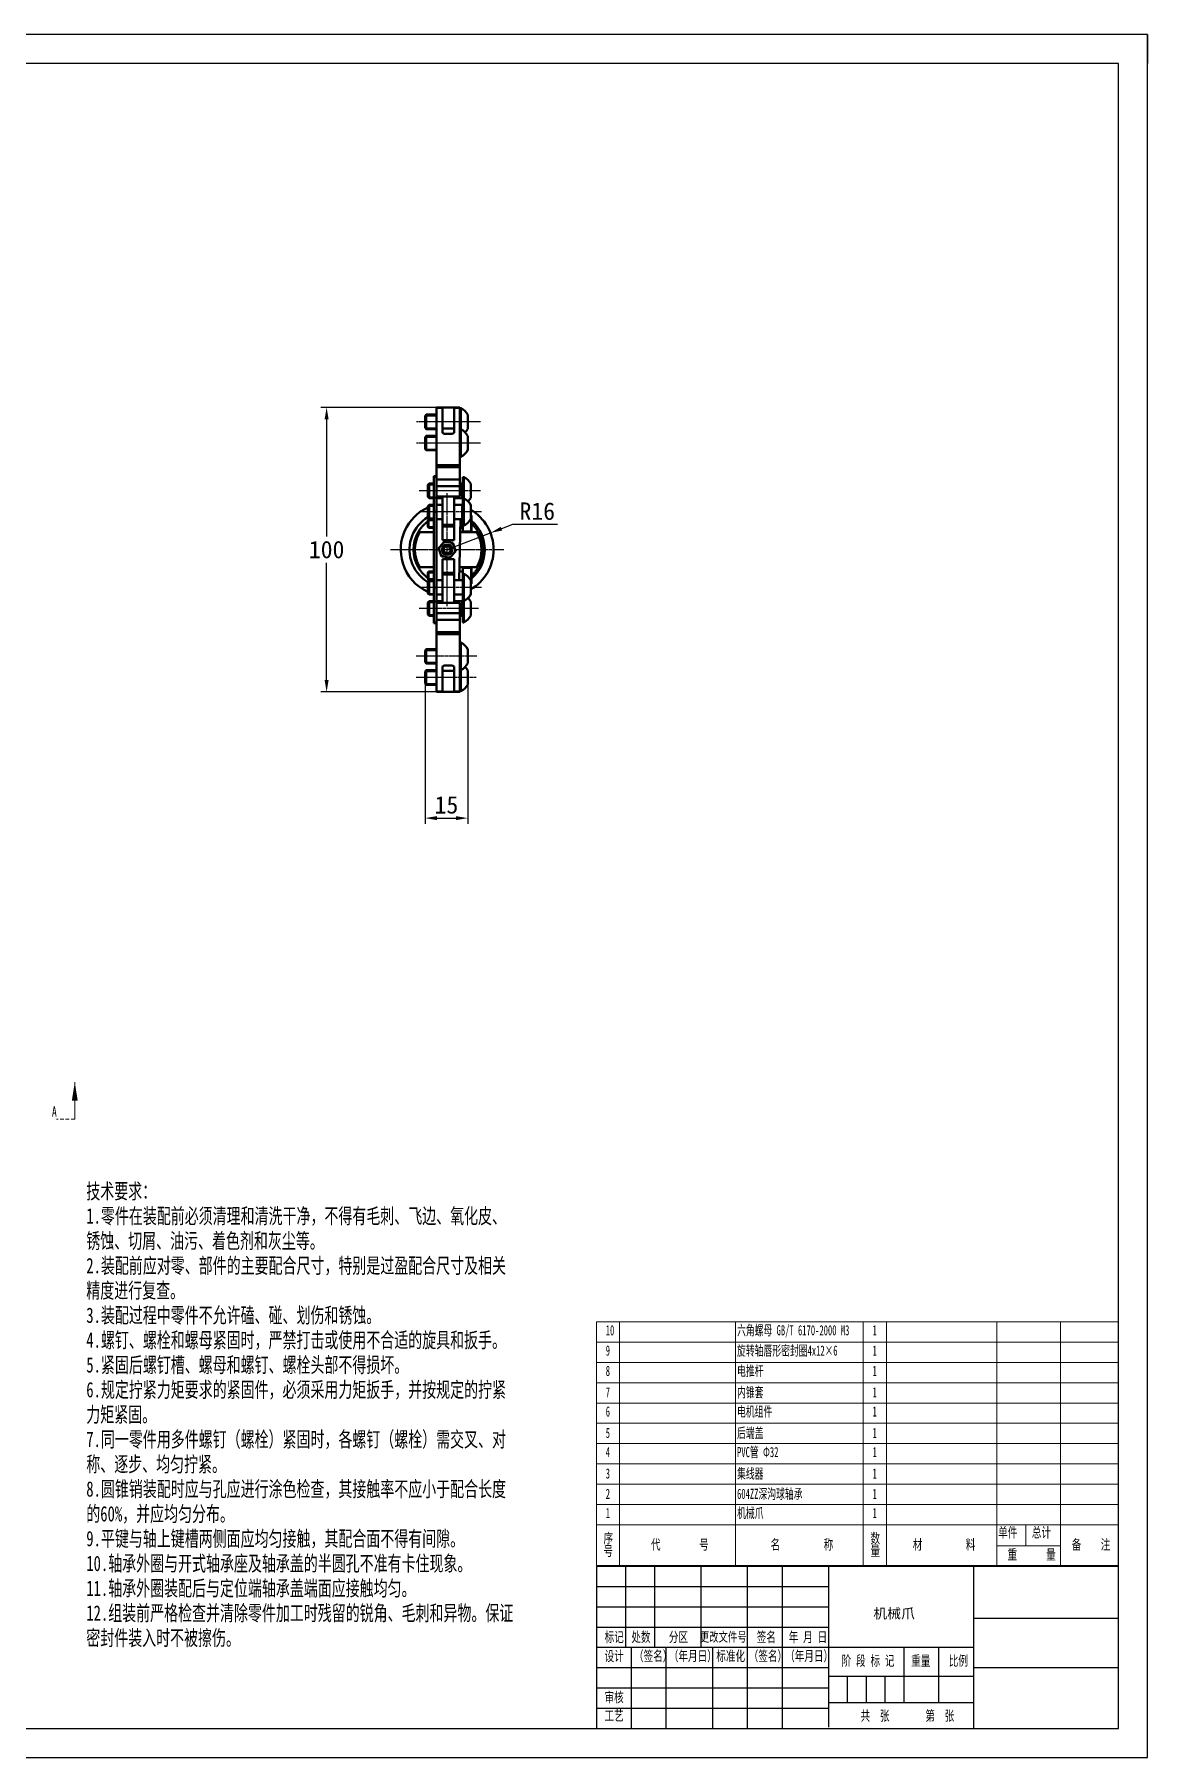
# Model space of a CAD drawing. Header units: millimetres. Extents: x -53 to 788, y -24 to 570.
# Drawn here: x 404 to 788, y -24 to 570 of the extents above; entities that cross this region are included whole.
import ezdxf

# ---------------------------------------------------------------- set-up
doc = ezdxf.new("R2010")
doc.units = ezdxf.units.MM
doc.header["$PDSIZE"] = -1
doc.linetypes.add('CENTER2', pattern=[1.125, 0.75, -0.125, 0.125, -0.125])
doc.linetypes.add('HIDDEN', pattern=[1.905, 1.27, -0.635])
doc.styles.add('SLDTEXTSTYLE0', font='TXT', dxfattribs={"width": 0.7})
doc.styles.add('SLDTEXTSTYLE1', font='TXT', dxfattribs={"width": 0.62})
doc.dimstyles.new('ISO-25', dxfattribs={"dimtxt": 2.5, "dimasz": 2.5, "dimexe": 1.25, "dimexo": 0.625, "dimtad": 1, "dimtxsty": 'Standard', "dimcen": 2.5, "dimadec": 0, "dimazin": 0, "dimtfac": 1, "dimtmove": 0, "dimatfit": 3, "dimfxl": 1, "dimarcsym": 0})

# ---------------------------------------------------------------- blocks, each defined once
blk = doc.blocks.new('SW_NOTE_0_1')
at = {"color": 0, "linetype": 'Continuous', "lineweight": 18, "insert": (0, 4.51), "char_height": 3.5, "attachment_point": 1, "style": 'SLDTEXTSTYLE0'}
blk.add_mtext('标准化', dxfattribs=at)
blk = doc.blocks.new('SW_NOTE_0_2')
at = {"color": 0, "linetype": 'Continuous', "lineweight": 18, "insert": (0, 4.51), "char_height": 3.5, "attachment_point": 1, "style": 'SLDTEXTSTYLE0'}
blk.add_mtext('设计', dxfattribs=at)
blk = doc.blocks.new('SW_NOTE_0_3')
at = {"color": 0, "linetype": 'Continuous', "lineweight": 18, "insert": (0, 4.51), "char_height": 3.5, "attachment_point": 1, "style": 'SLDTEXTSTYLE0'}
blk.add_mtext('第  张', dxfattribs=at)
blk = doc.blocks.new('SW_NOTE_0_4')
at = {"color": 0, "linetype": 'Continuous', "lineweight": 18, "insert": (0, 4.51), "char_height": 3.5, "attachment_point": 1, "style": 'SLDTEXTSTYLE0'}
blk.add_mtext('共  张 ', dxfattribs=at)
blk = doc.blocks.new('SW_NOTE_0_5')
at = {"color": 0, "linetype": 'Continuous', "lineweight": 18, "insert": (0, 4.51), "char_height": 3.5, "attachment_point": 1, "style": 'SLDTEXTSTYLE0'}
blk.add_mtext('比例', dxfattribs=at)
blk = doc.blocks.new('SW_NOTE_0_6')
at = {"color": 0, "linetype": 'Continuous', "lineweight": 18, "insert": (0, 4.51), "char_height": 3.5, "attachment_point": 1, "style": 'SLDTEXTSTYLE0'}
blk.add_mtext('重量', dxfattribs=at)
blk = doc.blocks.new('SW_NOTE_0_7')
at = {"color": 0, "linetype": 'Continuous', "lineweight": 18, "insert": (0, 4.51), "char_height": 3.5, "attachment_point": 1, "style": 'SLDTEXTSTYLE0'}
blk.add_mtext('阶 段 标 记', dxfattribs=at)
blk = doc.blocks.new('SW_NOTE_0_8')
at = {"color": 0, "linetype": 'Continuous', "lineweight": 18, "insert": (0, 4.51), "char_height": 3.5, "attachment_point": 1, "style": 'SLDTEXTSTYLE0'}
blk.add_mtext('年 月 日', dxfattribs=at)
blk = doc.blocks.new('SW_NOTE_0_9')
at = {"color": 0, "linetype": 'Continuous', "lineweight": 18, "insert": (0, 4.51), "char_height": 3.5, "attachment_point": 1, "style": 'SLDTEXTSTYLE0'}
blk.add_mtext('签名', dxfattribs=at)
blk = doc.blocks.new('SW_NOTE_0_10')
at = {"color": 0, "linetype": 'Continuous', "lineweight": 18, "insert": (0, 4.51), "char_height": 3.5, "attachment_point": 1, "style": 'SLDTEXTSTYLE0'}
blk.add_mtext('分区', dxfattribs=at)
blk = doc.blocks.new('SW_NOTE_0_11')
at = {"color": 0, "linetype": 'Continuous', "lineweight": 18, "insert": (0, 4.51), "char_height": 3.5, "attachment_point": 1, "style": 'SLDTEXTSTYLE0'}
blk.add_mtext('处数', dxfattribs=at)
blk = doc.blocks.new('SW_NOTE_0_12')
at = {"color": 0, "linetype": 'Continuous', "lineweight": 18, "insert": (0, 4.51), "char_height": 3.5, "attachment_point": 1, "style": 'SLDTEXTSTYLE0'}
blk.add_mtext('标记', dxfattribs=at)
blk = doc.blocks.new('SW_NOTE_0_13')
at = {"color": 0, "linetype": 'Continuous', "lineweight": 18, "insert": (0, 4.51), "char_height": 3.5, "attachment_point": 1, "style": 'SLDTEXTSTYLE0'}
blk.add_mtext('审核', dxfattribs=at)
blk = doc.blocks.new('SW_NOTE_0_14')
at = {"color": 0, "linetype": 'Continuous', "lineweight": 18, "insert": (0, 4.51), "char_height": 3.5, "attachment_point": 1, "style": 'SLDTEXTSTYLE0'}
blk.add_mtext('工艺', dxfattribs=at)
blk = doc.blocks.new('SW_NOTE_0_15')
at = {"color": 0, "linetype": 'Continuous', "lineweight": 18, "insert": (0, 4.51), "char_height": 3.5, "attachment_point": 1, "style": 'SLDTEXTSTYLE0'}
blk.add_mtext('（签名）', dxfattribs=at)
blk = doc.blocks.new('SW_NOTE_0_16')
at = {"color": 0, "linetype": 'Continuous', "lineweight": 18, "insert": (0, 4.51), "char_height": 3.5, "attachment_point": 1, "style": 'SLDTEXTSTYLE0'}
blk.add_mtext('（年月日）', dxfattribs=at)
blk = doc.blocks.new('SW_NOTE_0_17')
at = {"color": 0, "linetype": 'Continuous', "lineweight": 18, "insert": (0, 4.51), "char_height": 3.5, "attachment_point": 1, "style": 'SLDTEXTSTYLE0'}
blk.add_mtext('（签名）', dxfattribs=at)
blk = doc.blocks.new('SW_NOTE_0_18')
at = {"color": 0, "linetype": 'Continuous', "lineweight": 18, "insert": (0, 4.51), "char_height": 3.5, "attachment_point": 1, "style": 'SLDTEXTSTYLE0'}
blk.add_mtext('（年月日）', dxfattribs=at)
blk = doc.blocks.new('SW_NOTE_0_19')
at = {"color": 0, "linetype": 'Continuous', "lineweight": 18, "insert": (0, 4.25), "char_height": 3.3, "attachment_point": 1, "style": 'SLDTEXTSTYLE0'}
blk.add_mtext('更改文件号', dxfattribs=at)
blk = doc.blocks.new('SW_NOTE_0_20')
at = {"color": 0, "linetype": 'Continuous', "lineweight": 18, "attachment_point": 1, "style": 'SLDTEXTSTYLE0'}
for s, insert, char_height in [('技术要求：', (0, 6.82), 5.292), ('1.零件在装配前必须清理和清洗干净，不得有毛刺、飞边、氧化皮、', (0, -1.73), 5.2917), ('锈蚀、切屑、油污、着色剂和灰尘等。', (0, -10.29), 5.2917), ('2.装配前应对零、部件的主要配合尺寸，特别是过盈配合尺寸及相关', (0, -18.85), 5.2917), ('精度进行复查。', (0, -27.4), 5.292), ('3.装配过程中零件不允许磕、碰、划伤和锈蚀。', (0, -35.96), 5.2917), ('4.螺钉、螺栓和螺母紧固时，严禁打击或使用不合适的旋具和扳手。', (0, -44.51), 5.2917), ('5.紧固后螺钉槽、螺母和螺钉、螺栓头部不得损坏。', (0, -53.07), 5.2917), ('6.规定拧紧力矩要求的紧固件，必须采用力矩扳手，并按规定的拧紧', (0, -61.62), 5.2917), ('力矩紧固。', (0, -70.18), 5.292), ('7.同一零件用多件螺钉（螺栓）紧固时，各螺钉（螺栓）需交叉、对', (0, -78.73), 5.2917), ('称、逐步、均匀拧紧。', (0, -87.29), 5.292), ('8.圆锥销装配时应与孔应进行涂色检查，其接触率不应小于配合长度', (0, -95.85), 5.2917), ('的60%，并应均匀分布。', (0, -104.4), 5.2917), ('9.平键与轴上键槽两侧面应均匀接触，其配合面不得有间隙。', (0, -112.96), 5.2917), ('10.轴承外圈与开式轴承座及轴承盖的半圆孔不准有卡住现象。', (0, -121.51), 5.2917), ('11.轴承外圈装配后与定位端轴承盖端面应接触均匀。', (0, -130.07), 5.2917), ('12.组装前严格检查并清除零件加工时残留的锐角、毛刺和异物。保证', (0, -138.62), 5.2917), ('密封件装入时不被擦伤。', (0, -147.18), 5.2917)]:
    blk.add_mtext(s, dxfattribs=dict(at, insert=insert, char_height=char_height))
blk = doc.blocks.new('*D63')
at = {"color": 0, "linetype": 'Continuous', "lineweight": -2, "transparency": 16777216}
for p, q in [((546.31, 392.31), (561.23, 398.07)), ((568.84, 401.01), (565.04, 399.54)), ((584.37, 401.01), (568.84, 401.01))]:
    blk.add_line(p, q, dxfattribs=at)
at = {"color": 0, "linetype": 'Continuous', "lineweight": 25, "transparency": 16777216}
blk.add_solid([(564.79, 400.18), (565.28, 398.91), (561.23, 398.07)], dxfattribs=at)
at = {"layer": 'Defpoints', "color": 0, "linetype": 'Continuous', "lineweight": 25, "transparency": 16777216}
for p in [(561.23, 398.07), (546.31, 392.31)]:
    blk.add_point(p, dxfattribs=at)
at = {"color": 0, "linetype": 'Continuous', "lineweight": 25, "transparency": 16777216, "insert": (577.37, 405.54), "char_height": 3.5, "attachment_point": 5}
blk.add_mtext('{\\H1.71429x;R16 }', dxfattribs=at)
blk = doc.blocks.new('*D64')
at = {"color": 0, "linetype": 'Continuous', "lineweight": -2, "transparency": 16777216}
for p, q in [((542.68, 441.36), (502.76, 441.36)), ((504.76, 437.28), (504.76, 396.82)), ((504.76, 347.32), (504.76, 387.77)), ((542.68, 343.24), (502.76, 343.24))]:
    blk.add_line(p, q, dxfattribs=at)
at = {"color": 0, "linetype": 'Continuous', "lineweight": 25, "transparency": 16777216}
for points in [[(504.08, 437.28), (505.44, 437.28), (504.76, 441.36)], [(504.08, 347.32), (505.44, 347.32), (504.76, 343.24)]]:
    blk.add_solid(points, dxfattribs=at)
at = {"layer": 'Defpoints', "color": 0, "linetype": 'Continuous', "lineweight": 25, "transparency": 16777216}
for p in [(542.68, 441.36), (504.76, 343.24), (542.68, 343.24)]:
    blk.add_point(p, dxfattribs=at)
at = {"color": 0, "linetype": 'Continuous', "lineweight": 25, "transparency": 16777216, "insert": (504.76, 392.3), "char_height": 3.5, "attachment_point": 5}
blk.add_mtext('{\\H1.71429x;100}', dxfattribs=at)
blk = doc.blocks.new('*D70')
at = {"color": 0, "linetype": 'Continuous', "lineweight": -2, "transparency": 16777216}
for p, q in [((538.68, 348.66), (538.68, 297.76)), ((553.43, 348.66), (553.43, 297.76)), ((542.76, 299.76), (549.35, 299.76))]:
    blk.add_line(p, q, dxfattribs=at)
at = {"color": 0, "linetype": 'Continuous', "lineweight": 25, "transparency": 16777216}
for points in [[(542.76, 300.44), (542.76, 299.08), (538.68, 299.76)], [(549.35, 300.44), (549.35, 299.08), (553.43, 299.76)]]:
    blk.add_solid(points, dxfattribs=at)
at = {"layer": 'Defpoints', "color": 0, "linetype": 'Continuous', "lineweight": 25, "transparency": 16777216}
for p in [(538.68, 348.66), (553.43, 348.66), (553.43, 299.76)]:
    blk.add_point(p, dxfattribs=at)
at = {"color": 0, "linetype": 'Continuous', "lineweight": 25, "transparency": 16777216, "insert": (546.06, 304.29), "char_height": 3.5, "attachment_point": 5}
blk.add_mtext('{\\H1.71429x;15}', dxfattribs=at)
blk = doc.blocks.new('*U71')
at = {"color": 0, "linetype": 'CENTER2', "lineweight": 25, "transparency": 16777216}
blk.add_line((16.95, 0), (-5.28, 0), dxfattribs=at)
blk = doc.blocks.new('*U72')
at = {"color": 0, "linetype": 'CENTER2', "lineweight": 25, "transparency": 16777216}
blk.add_line((16.95, 0), (-5.28, 0), dxfattribs=at)
blk = doc.blocks.new('*U73')
at = {"color": 0, "linetype": 'CENTER2', "lineweight": 25, "transparency": 16777216}
blk.add_line((16.95, 0), (-4.28, 0), dxfattribs=at)
blk = doc.blocks.new('*U74')
at = {"color": 0, "linetype": 'CENTER2', "lineweight": 25, "transparency": 16777216}
blk.add_line((17.22, 0), (-4.28, 0), dxfattribs=at)
blk = doc.blocks.new('*U75')
at = {"color": 0, "linetype": 'CENTER2', "lineweight": 25, "transparency": 16777216}
blk.add_line((17.22, 0), (-4.28, 0), dxfattribs=at)
blk = doc.blocks.new('*U76')
at = {"color": 0, "linetype": 'CENTER2', "lineweight": 25, "transparency": 16777216}
blk.add_line((16.23, 0), (-4.28, 0), dxfattribs=at)
blk = doc.blocks.new('*U77')
at = {"color": 0, "linetype": 'CENTER2', "lineweight": 25, "transparency": 16777216}
blk.add_line((15.68, 0), (-5.28, 0), dxfattribs=at)
blk = doc.blocks.new('*U78')
at = {"color": 0, "linetype": 'CENTER2', "lineweight": 25, "transparency": 16777216}
blk.add_line((15.41, 0), (-5.28, 0), dxfattribs=at)
blk = doc.blocks.new('*U79')
at = {"color": 0, "linetype": 'CENTER2', "lineweight": 25, "transparency": 16777216}
for p, q in [((0, 3.2), (0, 19.5)), ((-19.5, 0), (-3.2, 0)), ((3.2, 0), (19.5, 0)), ((0, -19.5), (0, -3.2))]:
    blk.add_line(p, q, dxfattribs=at)
at = {"color": 0, "linetype": 'Continuous', "lineweight": 25, "transparency": 16777216}
for p, q in [((-1.6, 0), (1.6, 0)), ((0, -1.6), (0, 1.6))]:
    blk.add_line(p, q, dxfattribs=at)

msp = doc.modelspace()

# ---------------------------------------------------------------- linework, layer by layer
for p, q in [((787.7331, 569.91), (-53.2669, 569.91)), ((787.7331, -24.09), (787.7331, 569.91)), ((787.7331, 569.91), (787.7331, 559.91)), ((777.7331, 559.91), (-28.2669, 559.91)), ((777.7331, -14.09), (777.7331, 559.91)), ((677.7331, 13.91), (727.7331, 13.91)), ((727.7331, 6.91), (777.7331, 6.91)), ((677.7331, 3.91), (727.7331, 3.91)), ((-28.2669, -14.09), (777.7331, -14.09)), ((787.7331, -24.09), (787.7331, -14.09)), ((-53.2669, -24.09), (787.7331, -24.09))]:
    msp.add_line(p, q)
at = {"color": 7, "linetype": 'Continuous', "lineweight": 50}
for p, q in [((544.6801, 441.3562), (542.6801, 441.3562)), ((542.6801, 441.2145), (542.6801, 441.3562)), ((542.6801, 441.2145), (544.6801, 441.2145)), ((542.6801, 421.4001), (542.6801, 441.2145)), ((548.6801, 441.3562), (544.6801, 441.3562)), ((544.6801, 441.2145), (544.6801, 441.3562)), ((544.6801, 441.2145), (544.6801, 432.6083)), ((550.6801, 441.3562), (548.6801, 441.3562)), ((548.6801, 441.3562), (548.6801, 441.2145)), ((548.6801, 432.6083), (548.6801, 441.2145)), ((548.6801, 441.2145), (550.6801, 441.2145)), ((550.6801, 441.2145), (550.6801, 441.3562)), ((550.6801, 421.4001), (550.6801, 441.2145)), ((551.0601, 441.1062), (550.6801, 441.1062)), ((551.0601, 441.1062), (551.0601, 437.3155)), ((539.1251, 438.8562), (538.6801, 438.4112)), ((538.6801, 438.4112), (538.6801, 436.7712)), ((538.6801, 436.7712), (538.6801, 434.3012)), ((538.6801, 434.3012), (539.1251, 433.8562)), ((542.6801, 438.8562), (539.1251, 438.8562)), ((539.1251, 438.8562), (539.1251, 436.8611)), ((539.1251, 436.8611), (539.1251, 433.8562)), ((539.1251, 433.8562), (542.6801, 433.8562)), ((548.6801, 434.0562), (544.6801, 434.0562)), ((551.0601, 433.8062), (550.6801, 433.8062)), ((551.0601, 437.3155), (551.0601, 433.8062)), ((551.0601, 433.8062), (551.0601, 430.0155)), ((553.4301, 438.7312), (553.4301, 436.8358)), ((553.4301, 436.8358), (553.4301, 433.9812)), ((539.1251, 431.5562), (538.6801, 431.1112)), ((538.6801, 431.1112), (538.6801, 429.4712)), ((538.6801, 429.4712), (538.6801, 427.0012)), ((542.6801, 431.5562), (539.1251, 431.5562)), ((539.1251, 431.5562), (539.1251, 429.5611)), ((539.1251, 429.5611), (539.1251, 426.5562)), ((546.2801, 432.23), (547.0801, 432.23)), ((551.0601, 430.0155), (551.0601, 424.3062)), ((553.4301, 431.4312), (553.4301, 429.5358)), ((553.4301, 429.5358), (553.4301, 426.6812)), ((538.6801, 427.0012), (539.1251, 426.5562)), ((539.1251, 426.5562), (542.6801, 426.5562)), ((550.6801, 424.3062), (551.0601, 424.3062)), ((542.6801, 417.5985), (541.6801, 417.5985)), ((541.6801, 417.4568), (541.6801, 417.5985)), ((541.6801, 417.4568), (542.6801, 417.4568)), ((541.6801, 410.1568), (541.6801, 417.4568)), ((542.6801, 421.4001), (550.6801, 421.4001)), ((542.6801, 420.7833), (542.6801, 421.4001)), ((550.6801, 420.7833), (542.6801, 420.7833)), ((542.6801, 416.5054), (542.6801, 420.7833)), ((542.6801, 416.5054), (550.6801, 416.5054)), ((542.6801, 414.2073), (542.6801, 416.5054)), ((550.6801, 421.4001), (550.6801, 420.7833)), ((550.6801, 416.5054), (550.6801, 420.7833)), ((550.6801, 416.5054), (550.6801, 414.2073)), ((552.0601, 417.3485), (551.6801, 417.3485)), ((551.6801, 417.3485), (551.6801, 410.0485)), ((552.0601, 417.3485), (552.0601, 410.0485)), ((540.1251, 415.0985), (539.6801, 414.6535)), ((539.6801, 414.6535), (539.6801, 410.5435)), ((539.6801, 410.5435), (540.1251, 410.0985)), ((541.6801, 415.0985), (540.1251, 415.0985)), ((540.1251, 415.0985), (540.1251, 410.0985)), ((540.1251, 410.0985), (541.6801, 410.0985)), ((541.6801, 410.1568), (542.6801, 410.1568)), ((541.6801, 405.2985), (541.6801, 410.1568)), ((550.6801, 414.2073), (542.6801, 414.2073)), ((542.6801, 410.6062), (542.6801, 414.2073)), ((542.6801, 410.1568), (542.6801, 410.6062)), ((542.6801, 410.6062), (550.6801, 410.6062)), ((542.6801, 405.2985), (542.6801, 410.1568)), ((542.6801, 410.0985), (544.6801, 410.0985)), ((544.6801, 400.899), (544.6801, 410.6062)), ((548.6801, 400.899), (548.6801, 410.6062)), ((548.6801, 410.0985), (551.4801, 410.0985)), ((551.4801, 415.0985), (550.6801, 415.0985)), ((550.6801, 410.6062), (550.6801, 414.2073)), ((551.4801, 415.0543), (551.4801, 415.0985)), ((551.4801, 410.0985), (551.4801, 415.0543)), ((552.0601, 410.0485), (551.6801, 410.0485)), ((551.6801, 410.0485), (551.6801, 406.2578)), ((552.0601, 410.0485), (552.0601, 406.2578)), ((554.4301, 414.9735), (554.4301, 410.2235)), ((540.1251, 407.7985), (539.6801, 407.3535)), ((539.6801, 407.3535), (539.6801, 405.7135)), ((539.6801, 405.7135), (539.6801, 403.2435)), ((541.6801, 407.7985), (540.1251, 407.7985)), ((540.1251, 407.7985), (540.1251, 405.8034)), ((540.1251, 405.8034), (540.1251, 402.7985)), ((541.6801, 405.2985), (542.6801, 405.2985)), ((541.6801, 379.2985), (541.6801, 405.2985)), ((544.6801, 407.7985), (542.6801, 407.7985)), ((542.6801, 379.2985), (542.6801, 405.2985)), ((551.4801, 407.7985), (548.6801, 407.7985)), ((551.4801, 405.8034), (551.4801, 407.7985)), ((551.4801, 402.7985), (551.4801, 405.8034)), ((551.6801, 406.2578), (551.6801, 400.5485)), ((552.0601, 406.2578), (552.0601, 400.5485)), ((554.4301, 407.6735), (554.4301, 405.7781)), ((554.4301, 405.7781), (554.4301, 402.9235)), ((554.5801, 404.0485), (554.4301, 404.0485)), ((554.5801, 398.7461), (554.5801, 404.0485)), ((554.6801, 403.9485), (554.6801, 398.8389)), ((536.2878, 398.2985), (536.8694, 398.2985)), ((536.8694, 398.2985), (541.6801, 398.2985)), ((538.9755, 401.4985), (539.6801, 401.4985)), ((539.6801, 403.2435), (540.1251, 402.7985)), ((539.9301, 402.7985), (539.6801, 402.3655)), ((539.6801, 402.3655), (539.6801, 400.2315)), ((539.6801, 400.2315), (539.9301, 399.7985)), ((540.1251, 402.7985), (539.9301, 402.7985)), ((539.9301, 402.7985), (539.9301, 399.7985)), ((539.9301, 399.7985), (541.6801, 399.7985)), ((540.1251, 402.7985), (541.6801, 402.7985)), ((542.6801, 402.7985), (544.6801, 402.7985)), ((544.6725, 400.6042), (544.6801, 400.9303)), ((544.6801, 400.6042), (544.6725, 400.6042)), ((544.6801, 400.899), (548.6801, 400.899)), ((544.6801, 400.2985), (544.6801, 400.899)), ((544.6801, 400.2985), (548.6801, 400.2985)), ((544.6801, 395.6034), (544.6801, 400.2985)), ((548.6801, 402.7985), (551.4801, 402.7985)), ((548.6801, 400.2985), (548.6801, 400.899)), ((548.6801, 395.6034), (548.6801, 400.2985)), ((550.4371, 381.7985), (550.9252, 402.7985)), ((550.8206, 398.2985), (556.4908, 398.2985)), ((550.8555, 399.7985), (551.4801, 399.7985)), ((551.4801, 402.7985), (551.4801, 399.7985)), ((551.6801, 400.5485), (552.0601, 400.5485)), ((551.6801, 400.5485), (551.6801, 398.5485)), ((551.6801, 398.5485), (554.5801, 398.5485)), ((554.5801, 398.5485), (554.5801, 398.7461)), ((554.6801, 398.8389), (554.6801, 398.6485)), ((556.4908, 398.2985), (557.0724, 398.2985)), ((543.7374, 393.2874), (543.3447, 392.8158)), ((543.3447, 392.8158), (543.5569, 392.2399)), ((544.1714, 390.5719), (543.5569, 392.2399)), ((543.7374, 393.2874), (544.8747, 394.6536)), ((544.6801, 395.6034), (548.6801, 395.6034)), ((545.2673, 395.1253), (544.8747, 394.6536)), ((545.8721, 395.0211), (545.2673, 395.1253)), ((545.8721, 395.0211), (547.6239, 394.7192)), ((548.2287, 394.615), (547.6239, 394.7192)), ((548.4408, 394.0392), (548.2287, 394.615)), ((548.4408, 394.0392), (549.0553, 392.3711)), ((549.2675, 391.7953), (549.0553, 392.3711)), ((536.8694, 386.2985), (536.2878, 386.2985)), ((541.6801, 386.2985), (536.8694, 386.2985)), ((544.1714, 390.5719), (544.3835, 389.996)), ((544.3835, 389.996), (544.9883, 389.8918)), ((548.6801, 388.9937), (544.6801, 388.9937)), ((544.6801, 388.9937), (544.6801, 384.2985)), ((546.7401, 389.59), (544.9883, 389.8918)), ((546.7401, 389.59), (547.3449, 389.4858)), ((547.3449, 389.4858), (547.7375, 389.9574)), ((548.8748, 391.3236), (547.7375, 389.9574)), ((548.6801, 388.9937), (548.6801, 384.2985)), ((548.8748, 391.3236), (549.2675, 391.7953)), ((556.4908, 386.2985), (550.6801, 386.2985)), ((557.0724, 386.2985), (556.4908, 386.2985)), ((539.9301, 384.7985), (539.6801, 384.3655)), ((539.6801, 384.3655), (539.6801, 382.2315)), ((539.6801, 382.2315), (539.9301, 381.7985)), ((540.1251, 381.7985), (539.6801, 381.3535)), ((539.6801, 381.3535), (539.6801, 379.7135)), ((541.6801, 384.7985), (539.9301, 384.7985)), ((539.9301, 381.7985), (540.1251, 381.7985)), ((541.6801, 381.7985), (540.1251, 381.7985)), ((540.1251, 381.7985), (540.1251, 379.8034)), ((544.6801, 381.7985), (542.6801, 381.7985)), ((548.6801, 384.2985), (544.6801, 384.2985)), ((544.6801, 383.6981), (544.6801, 384.2985)), ((544.6801, 383.6981), (548.6801, 383.6981)), ((544.6801, 373.9908), (544.6801, 383.6981)), ((548.6801, 383.6981), (548.6801, 384.2985)), ((548.6801, 383.9929), (548.6877, 383.9929)), ((548.6877, 383.9929), (548.6801, 383.6668)), ((548.6801, 373.9908), (548.6801, 383.6981)), ((551.4801, 381.7985), (548.6801, 381.7985)), ((551.4801, 384.7985), (550.6801, 384.7985)), ((554.5801, 386.0485), (551.6801, 386.0485)), ((551.6801, 386.0485), (551.6801, 384.0485)), ((552.0601, 384.0485), (551.6801, 384.0485)), ((551.6801, 384.0485), (551.6801, 380.2578)), ((551.6801, 380.2578), (551.6801, 374.5485)), ((552.0601, 384.0485), (552.0601, 380.2578)), ((552.0601, 380.2578), (552.0601, 374.5485)), ((554.4301, 381.6735), (554.4301, 379.7781)), ((554.4301, 380.5485), (554.5801, 380.5485)), ((554.5801, 380.7461), (554.5801, 386.0485)), ((554.5801, 380.5485), (554.5801, 380.7461)), ((554.6801, 385.9485), (554.6801, 380.8389)), ((554.6801, 380.8389), (554.6801, 380.6485)), ((539.6801, 379.7135), (539.6801, 377.2435)), ((539.6801, 377.2435), (540.1251, 376.7985)), ((540.1251, 374.4985), (539.6801, 374.0535)), ((540.1251, 379.8034), (540.1251, 376.7985)), ((540.1251, 376.7985), (541.6801, 376.7985)), ((541.6801, 374.4985), (540.1251, 374.4985)), ((540.1251, 374.4985), (540.1251, 372.5034)), ((541.6801, 379.2985), (542.6801, 379.2985)), ((541.6801, 374.4403), (541.6801, 379.2985)), ((541.6801, 374.4403), (542.6801, 374.4403)), ((541.6801, 367.1403), (541.6801, 374.4403)), ((542.6801, 374.4403), (542.6801, 379.2985)), ((542.6801, 376.7985), (544.6801, 376.7985)), ((544.6801, 374.4985), (542.6801, 374.4985)), ((542.6801, 373.9908), (542.6801, 374.4403)), ((548.6801, 376.7985), (551.4801, 376.7985)), ((551.4801, 374.4985), (548.6801, 374.4985)), ((551.4801, 372.5034), (551.4801, 374.4985)), ((551.6801, 374.5485), (552.0601, 374.5485)), ((551.6801, 374.5485), (551.6801, 372.9578)), ((552.0601, 374.5485), (552.0601, 372.9578)), ((554.4301, 379.7781), (554.4301, 376.9235)), ((554.4301, 374.3735), (554.4301, 372.4781)), ((539.6801, 374.0535), (539.6801, 372.4135)), ((539.6801, 372.4135), (539.6801, 369.9435)), ((539.6801, 369.9435), (540.1251, 369.4985)), ((540.1251, 372.5034), (540.1251, 369.4985)), ((540.1251, 369.4985), (541.6801, 369.4985)), ((550.6801, 373.9908), (542.6801, 373.9908)), ((542.6801, 373.9908), (542.6801, 370.3898)), ((542.6801, 370.3898), (550.6801, 370.3898)), ((542.6801, 368.0916), (542.6801, 370.3898)), ((550.6801, 373.9908), (550.6801, 370.3898)), ((550.6801, 370.3898), (550.6801, 368.0916)), ((550.6801, 369.4985), (551.4801, 369.4985)), ((551.4801, 369.4985), (551.4801, 372.5034)), ((551.6801, 372.9578), (551.6801, 367.2485)), ((552.0601, 372.9578), (552.0601, 367.2485)), ((554.4301, 372.4781), (554.4301, 369.6235)), ((541.6801, 367.1403), (542.6801, 367.1403)), ((541.6801, 366.9985), (541.6801, 367.1403)), ((541.6801, 366.9985), (542.6801, 366.9985)), ((550.6801, 368.0916), (542.6801, 368.0916)), ((542.6801, 368.0916), (542.6801, 363.8138)), ((542.6801, 363.8138), (550.6801, 363.8138)), ((542.6801, 363.197), (542.6801, 363.8138)), ((550.6801, 363.197), (542.6801, 363.197)), ((542.6801, 363.197), (542.6801, 343.3826)), ((550.6801, 368.0916), (550.6801, 363.8138)), ((550.6801, 363.8138), (550.6801, 363.197)), ((550.6801, 363.197), (550.6801, 343.3826)), ((551.6801, 367.2485), (552.0601, 367.2485)), ((539.1251, 358.0408), (538.6801, 357.5958)), ((538.6801, 357.5958), (538.6801, 355.9558)), ((542.6801, 358.0408), (539.1251, 358.0408)), ((539.1251, 358.0408), (539.1251, 356.0457)), ((551.0601, 360.2908), (550.6801, 360.2908)), ((551.0601, 360.2908), (551.0601, 356.5001)), ((551.0601, 356.5001), (551.0601, 350.7908)), ((553.4301, 357.9158), (553.4301, 356.0205)), ((538.6801, 355.9558), (538.6801, 353.4858)), ((538.6801, 353.4858), (539.1251, 353.0408)), ((539.1251, 350.7408), (538.6801, 350.2958)), ((539.1251, 356.0457), (539.1251, 353.0408)), ((539.1251, 353.0408), (542.6801, 353.0408)), ((542.6801, 350.7408), (539.1251, 350.7408)), ((539.1251, 350.7408), (539.1251, 348.7457)), ((544.6801, 351.9888), (544.6801, 343.3826)), ((544.6801, 350.5408), (548.6801, 350.5408)), ((547.0801, 352.3671), (546.2801, 352.3671)), ((548.6801, 343.3826), (548.6801, 351.9888)), ((550.6801, 350.7908), (551.0601, 350.7908)), ((551.0601, 350.7908), (551.0601, 349.2001)), ((553.4301, 356.0205), (553.4301, 353.1658)), ((553.4301, 350.6158), (553.4301, 348.7205)), ((538.6801, 350.2958), (538.6801, 348.6558)), ((538.6801, 348.6558), (538.6801, 346.1858)), ((538.6801, 346.1858), (539.1251, 345.7408)), ((539.1251, 348.7457), (539.1251, 345.7408)), ((539.1251, 345.7408), (542.6801, 345.7408)), ((551.0601, 349.2001), (551.0601, 343.4908)), ((553.4301, 348.7205), (553.4301, 345.8658)), ((544.6801, 343.3826), (542.6801, 343.3826)), ((542.6801, 343.3826), (542.6801, 343.2408)), ((542.6801, 343.2408), (544.6801, 343.2408)), ((544.6801, 343.2408), (544.6801, 343.3826)), ((544.6801, 343.2408), (548.6801, 343.2408)), ((550.6801, 343.3826), (548.6801, 343.3826)), ((548.6801, 343.3826), (548.6801, 343.2408)), ((548.6801, 343.2408), (550.6801, 343.2408)), ((550.6801, 343.4908), (551.0601, 343.4908)), ((550.6801, 343.3826), (550.6801, 343.2408))]:
    msp.add_line(p, q, dxfattribs=at)
at = {"linetype": 'Continuous', "lineweight": 25}
for p, q in [((538.6801, 438.4112), (542.6801, 438.4112)), ((538.6801, 434.3012), (542.6801, 434.3012)), ((538.6801, 431.1112), (542.6801, 431.1112)), ((538.6801, 427.0012), (542.6801, 427.0012)), ((539.6801, 414.6535), (541.6801, 414.6535)), ((539.6801, 410.5435), (541.6801, 410.5435)), ((539.6801, 407.3535), (541.6801, 407.3535)), ((539.6801, 403.2435), (541.6801, 403.2435)), ((539.6801, 402.3655), (541.6801, 402.3655)), ((539.6801, 400.2315), (541.6801, 400.2315)), ((539.6801, 384.3655), (541.6801, 384.3655)), ((541.6801, 382.2315), (539.6801, 382.2315)), ((539.6801, 381.3535), (541.6801, 381.3535)), ((541.6801, 384.3655), (541.6801, 382.2315)), ((539.6801, 377.2435), (541.6801, 377.2435)), ((539.6801, 374.0535), (541.6801, 374.0535)), ((539.6801, 369.9435), (541.6801, 369.9435)), ((538.6801, 357.5958), (542.6801, 357.5958)), ((538.6801, 353.4858), (542.6801, 353.4858)), ((538.6801, 350.2958), (542.6801, 350.2958)), ((538.6801, 346.1858), (542.6801, 346.1858))]:
    msp.add_line(p, q, dxfattribs=at)
at = {"linetype": 'Continuous', "lineweight": 50}
msp.add_line((539.9301, 384.7985), (539.9301, 381.7985), dxfattribs=at)
at = {"color": 7, "linetype": 'Continuous', "lineweight": 18}
for p, q in [((417.9453, 196.0222), (417.9453, 208.7222)), ((745.7331, 48.91), (745.7331, 55.91)), ((735.7331, 48.91), (757.7331, 48.91))]:
    msp.add_line(p, q, dxfattribs=at)
at = {"color": 7, "linetype": 'HIDDEN', "lineweight": 18}
msp.add_line((417.9453, 196.0222), (411.5953, 196.0222), dxfattribs=at)
at = {"color": 0, "linetype": 'Continuous', "lineweight": 18}
for p, q in [((777.7331, 133.1277), (777.7331, 126.1277)), ((597.7331, 126.1277), (597.7331, 119.1277)), ((597.7331, 126.1277), (605.7331, 126.1277)), ((605.7331, 126.1277), (605.7331, 119.1277)), ((605.7331, 126.1277), (645.7331, 126.1277)), ((645.7331, 126.1277), (645.7331, 119.1277)), ((645.7331, 126.1277), (689.7331, 126.1277)), ((689.7331, 126.1277), (689.7331, 119.1277)), ((689.7331, 126.1277), (697.7331, 126.1277)), ((697.7331, 126.1277), (697.7331, 119.1277)), ((697.7331, 126.1277), (735.7331, 126.1277)), ((735.7331, 126.1277), (735.7331, 119.1277)), ((735.7331, 126.1277), (757.7331, 126.1277)), ((757.7331, 126.1277), (757.7331, 119.1277)), ((757.7331, 126.1277), (777.7331, 126.1277)), ((777.7331, 126.1277), (777.7331, 119.1277)), ((597.7331, 119.1277), (597.7331, 112.1277)), ((597.7331, 119.1277), (605.7331, 119.1277)), ((597.7331, 119.1277), (605.7331, 119.1277)), ((605.7331, 119.1277), (605.7331, 112.1277)), ((605.7331, 119.1277), (645.7331, 119.1277)), ((605.7331, 119.1277), (645.7331, 119.1277)), ((645.7331, 119.1277), (645.7331, 112.1277)), ((645.7331, 119.1277), (689.7331, 119.1277)), ((645.7331, 119.1277), (689.7331, 119.1277)), ((689.7331, 119.1277), (689.7331, 112.1277)), ((689.7331, 119.1277), (697.7331, 119.1277)), ((689.7331, 119.1277), (697.7331, 119.1277)), ((697.7331, 119.1277), (697.7331, 112.1277)), ((697.7331, 119.1277), (735.7331, 119.1277)), ((697.7331, 119.1277), (735.7331, 119.1277)), ((735.7331, 119.1277), (735.7331, 112.1277)), ((735.7331, 119.1277), (757.7331, 119.1277)), ((735.7331, 119.1277), (757.7331, 119.1277)), ((757.7331, 119.1277), (757.7331, 112.1277)), ((757.7331, 119.1277), (777.7331, 119.1277)), ((757.7331, 119.1277), (777.7331, 119.1277)), ((777.7331, 119.1277), (777.7331, 112.1277)), ((597.7331, 112.1277), (597.7331, 105.1277)), ((597.7331, 112.1277), (605.7331, 112.1277)), ((605.7331, 112.1277), (605.7331, 105.1277)), ((605.7331, 112.1277), (645.7331, 112.1277)), ((645.7331, 112.1277), (645.7331, 105.1277)), ((645.7331, 112.1277), (689.7331, 112.1277)), ((689.7331, 112.1277), (689.7331, 105.1277)), ((689.7331, 112.1277), (697.7331, 112.1277)), ((697.7331, 112.1277), (697.7331, 105.1277)), ((697.7331, 112.1277), (735.7331, 112.1277)), ((735.7331, 112.1277), (735.7331, 105.1277)), ((735.7331, 112.1277), (757.7331, 112.1277)), ((757.7331, 112.1277), (757.7331, 105.1277)), ((757.7331, 112.1277), (777.7331, 112.1277)), ((777.7331, 112.1277), (777.7331, 105.1277)), ((597.7331, 105.1277), (597.7331, 98.1277)), ((597.7331, 105.1277), (605.7331, 105.1277)), ((605.7331, 105.1277), (605.7331, 98.1277)), ((605.7331, 105.1277), (645.7331, 105.1277)), ((645.7331, 105.1277), (645.7331, 98.1277)), ((645.7331, 105.1277), (689.7331, 105.1277)), ((689.7331, 105.1277), (689.7331, 98.1277)), ((689.7331, 105.1277), (697.7331, 105.1277)), ((697.7331, 105.1277), (697.7331, 98.1277)), ((697.7331, 105.1277), (735.7331, 105.1277)), ((735.7331, 105.1277), (735.7331, 98.1277)), ((735.7331, 105.1277), (757.7331, 105.1277)), ((757.7331, 105.1277), (757.7331, 98.1277)), ((757.7331, 105.1277), (777.7331, 105.1277)), ((777.7331, 105.1277), (777.7331, 98.1277)), ((597.7331, 98.1277), (597.7331, 91.1277)), ((597.7331, 98.1277), (605.7331, 98.1277)), ((605.7331, 98.1277), (605.7331, 91.1277)), ((605.7331, 98.1277), (645.7331, 98.1277)), ((645.7331, 98.1277), (645.7331, 91.1277)), ((645.7331, 98.1277), (689.7331, 98.1277)), ((689.7331, 98.1277), (689.7331, 91.1277)), ((689.7331, 98.1277), (697.7331, 98.1277)), ((697.7331, 98.1277), (697.7331, 91.1277)), ((697.7331, 98.1277), (735.7331, 98.1277)), ((735.7331, 98.1277), (735.7331, 91.1277)), ((735.7331, 98.1277), (757.7331, 98.1277)), ((757.7331, 98.1277), (757.7331, 91.1277)), ((757.7331, 98.1277), (777.7331, 98.1277)), ((777.7331, 98.1277), (777.7331, 91.1277)), ((597.7331, 91.1277), (597.7331, 84.1277)), ((597.7331, 91.1277), (605.7331, 91.1277)), ((605.7331, 91.1277), (605.7331, 84.1277)), ((605.7331, 91.1277), (645.7331, 91.1277)), ((645.7331, 91.1277), (645.7331, 84.1277)), ((645.7331, 91.1277), (689.7331, 91.1277)), ((689.7331, 91.1277), (689.7331, 84.1277)), ((689.7331, 91.1277), (697.7331, 91.1277)), ((697.7331, 91.1277), (697.7331, 84.1277)), ((697.7331, 91.1277), (735.7331, 91.1277)), ((735.7331, 91.1277), (735.7331, 84.1277)), ((735.7331, 91.1277), (757.7331, 91.1277)), ((757.7331, 91.1277), (757.7331, 84.1277)), ((757.7331, 91.1277), (777.7331, 91.1277)), ((777.7331, 91.1277), (777.7331, 84.1277)), ((597.7331, 84.1277), (597.7331, 77.1277)), ((597.7331, 84.1277), (605.7331, 84.1277)), ((605.7331, 84.1277), (605.7331, 77.1277)), ((605.7331, 84.1277), (645.7331, 84.1277)), ((645.7331, 84.1277), (645.7331, 77.1277)), ((645.7331, 84.1277), (689.7331, 84.1277)), ((689.7331, 84.1277), (689.7331, 77.1277)), ((689.7331, 84.1277), (697.7331, 84.1277)), ((697.7331, 84.1277), (697.7331, 77.1277)), ((697.7331, 84.1277), (735.7331, 84.1277)), ((735.7331, 84.1277), (735.7331, 77.1277)), ((735.7331, 84.1277), (757.7331, 84.1277)), ((757.7331, 84.1277), (757.7331, 77.1277)), ((757.7331, 84.1277), (777.7331, 84.1277)), ((777.7331, 84.1277), (777.7331, 77.1277)), ((597.7331, 77.1277), (597.7331, 70.1277)), ((597.7331, 77.1277), (605.7331, 77.1277)), ((605.7331, 77.1277), (605.7331, 70.1277)), ((605.7331, 77.1277), (645.7331, 77.1277)), ((645.7331, 77.1277), (645.7331, 70.1277)), ((645.7331, 77.1277), (689.7331, 77.1277)), ((689.7331, 77.1277), (689.7331, 70.1277)), ((689.7331, 77.1277), (697.7331, 77.1277)), ((697.7331, 77.1277), (697.7331, 70.1277)), ((697.7331, 77.1277), (735.7331, 77.1277)), ((735.7331, 77.1277), (735.7331, 70.1277)), ((735.7331, 77.1277), (757.7331, 77.1277)), ((757.7331, 77.1277), (757.7331, 70.1277)), ((757.7331, 77.1277), (777.7331, 77.1277)), ((777.7331, 77.1277), (777.7331, 70.1277)), ((597.7331, 70.1277), (597.7331, 63.1277)), ((597.7331, 70.1277), (605.7331, 70.1277)), ((605.7331, 70.1277), (605.7331, 63.1277)), ((605.7331, 70.1277), (645.7331, 70.1277)), ((645.7331, 70.1277), (645.7331, 63.1277)), ((645.7331, 70.1277), (689.7331, 70.1277)), ((689.7331, 70.1277), (689.7331, 63.1277)), ((689.7331, 70.1277), (697.7331, 70.1277)), ((697.7331, 70.1277), (697.7331, 63.1277)), ((697.7331, 70.1277), (735.7331, 70.1277)), ((735.7331, 70.1277), (735.7331, 63.1277)), ((735.7331, 70.1277), (757.7331, 70.1277)), ((757.7331, 70.1277), (757.7331, 63.1277)), ((757.7331, 70.1277), (777.7331, 70.1277)), ((777.7331, 70.1277), (777.7331, 63.1277)), ((597.7331, 63.1277), (597.7331, 56.1277)), ((597.7331, 63.1277), (605.7331, 63.1277)), ((605.7331, 63.1277), (605.7331, 56.1277)), ((605.7331, 63.1277), (645.7331, 63.1277)), ((645.7331, 63.1277), (645.7331, 56.1277)), ((645.7331, 63.1277), (689.7331, 63.1277)), ((689.7331, 63.1277), (689.7331, 56.1277)), ((689.7331, 63.1277), (697.7331, 63.1277)), ((697.7331, 63.1277), (697.7331, 56.1277)), ((697.7331, 63.1277), (735.7331, 63.1277)), ((735.7331, 63.1277), (735.7331, 56.1277)), ((735.7331, 63.1277), (757.7331, 63.1277)), ((757.7331, 63.1277), (757.7331, 56.1277)), ((757.7331, 63.1277), (777.7331, 63.1277)), ((777.7331, 63.1277), (777.7331, 56.1277)), ((597.7331, 56.1277), (597.7331, 42.1277)), ((597.7331, 56.1277), (605.7331, 56.1277)), ((605.7331, 56.1277), (605.7331, 42.1277)), ((605.7331, 56.1277), (645.7331, 56.1277)), ((645.7331, 56.1277), (645.7331, 42.1277)), ((645.7331, 56.1277), (689.7331, 56.1277)), ((689.7331, 56.1277), (689.7331, 42.1277)), ((689.7331, 56.1277), (697.7331, 56.1277)), ((697.7331, 56.1277), (697.7331, 42.1277)), ((697.7331, 56.1277), (735.7331, 56.1277)), ((735.7331, 56.1277), (735.7331, 42.1277)), ((735.7331, 56.1277), (757.7331, 56.1277)), ((757.7331, 56.1277), (757.7331, 42.1277)), ((757.7331, 56.1277), (777.7331, 56.1277)), ((777.7331, 56.1277), (777.7331, 42.1277)), ((597.7331, 42.1277), (605.7331, 42.1277)), ((605.7331, 42.1277), (645.7331, 42.1277)), ((645.7331, 42.1277), (689.7331, 42.1277)), ((689.7331, 42.1277), (697.7331, 42.1277)), ((697.7331, 42.1277), (735.7331, 42.1277)), ((735.7331, 42.1277), (757.7331, 42.1277)), ((757.7331, 42.1277), (777.7331, 42.1277))]:
    msp.add_line(p, q, dxfattribs=at)
at = {"color": 7, "lineweight": 25}
for p, q in [((597.7331, 41.91), (777.7331, 41.91)), ((597.7331, 41.91), (597.7331, -14.09)), ((607.7331, 41.91), (607.7331, 13.91)), ((617.7331, 41.91), (617.7331, 13.91)), ((633.7331, 41.91), (633.7331, 13.91)), ((649.7331, 41.91), (649.7331, -14.09)), ((661.7331, 41.91), (661.7331, -14.09)), ((677.7331, 41.91), (677.7331, -13.6511)), ((727.7331, 41.91), (727.7331, 13.91)), ((727.7331, 23.91), (777.7331, 23.91)), ((597.7331, 20.91), (677.7331, 20.91)), ((597.7331, 13.91), (677.7331, 13.91)), ((609.7331, 13.91), (609.7331, -14.09)), ((621.7331, 13.91), (621.7331, -14.09)), ((637.7331, 13.91), (637.7331, -14.09)), ((703.7331, 13.91), (703.7331, -5.09)), ((715.7331, 13.91), (715.7331, -5.09)), ((727.7331, 13.91), (727.7331, -14.09)), ((597.7331, 6.91), (677.7331, 6.91)), ((597.7331, -0.09), (677.7331, -0.09)), ((677.7331, -5.09), (727.7331, -5.09)), ((597.7331, -7.09), (677.7331, -7.09))]:
    msp.add_line(p, q, dxfattribs=at)
at = {"color": 7}
for p, q in [((597.7331, 34.91), (677.7331, 34.91)), ((597.7331, 27.91), (677.7331, 27.91)), ((684.2331, 3.91), (684.2331, -5.09)), ((690.7331, 3.91), (690.7331, -5.09)), ((697.2331, 3.91), (697.2331, -5.09))]:
    msp.add_line(p, q, dxfattribs=at)
at = {"color": 7, "linetype": 'Continuous', "lineweight": 50, "flags": 128}
for points in [[(538.9755, 401.4985), (539.394, 401.8334), (539.6801, 402.0453)], [(539.6801, 382.5517), (539.394, 382.7637), (538.9755, 383.0985)]]:
    msp.add_lwpolyline(points, dxfattribs=at)
at = {"color": 7, "linetype": 'Continuous', "lineweight": 50}
for radius in [1.7964, 1.5, 1.2]:
    msp.add_circle((546.3061, 392.3055), radius, dxfattribs=at)
for centre, radius, start, end in [((548.6751, 436.3562), 5.3151, 26.5408707, 63.3383795), ((548.6751, 429.0562), 5.3151, 26.5408707, 63.3383795), ((548.6751, 436.3562), 5.3151, 316.6292495, 333.4591293), ((545.9024, 434.2055), 2.0113, 232.5731408, 280.8220579), ((547.4577, 434.2055), 2.0113, 259.1779421, 307.4268592), ((548.6751, 429.0562), 5.3151, 296.6616205, 333.4591293), ((549.6751, 412.5985), 5.3151, 26.5408707, 63.3383795), ((551.4801, 415.2985), 0.2, 270, 0), ((551.4801, 409.8985), 0.2, 360, 90), ((549.6751, 405.2985), 5.3151, 26.5408707, 63.3383795), ((549.6751, 412.5985), 5.3151, 316.6292495, 333.4591293), ((546.3061, 392.3055), 16, 114.4643275, 196.8406716), ((551.4801, 407.9985), 0.2, 270, 0), ((546.3061, 392.3055), 16, 300.5139667, 59.4860333), ((554.5801, 403.9485), 0.1, 360, 90), ((546.3061, 392.3055), 13, 120.6434693, 196.8406716), ((546.6801, 392.2985), 12, 150, 210), ((546.6801, 392.2985), 11.5, 148.5510186, 211.4489814), ((551.4801, 402.5985), 0.2, 360, 90), ((551.4801, 399.5985), 0.2, 0, 90), ((549.6751, 405.2985), 5.3151, 296.6616205, 333.4591293), ((554.5801, 398.6485), 0.1, 270, 0), ((546.3061, 392.3055), 13, 310.1021143, 49.8978857), ((546.6801, 392.2985), 11.5, 328.5510186, 31.4489814), ((546.6801, 392.2985), 12, 330, 30), ((546.3061, 392.3055), 2.75, 159.0804264, 181.3669185), ((546.3061, 392.3055), 2.75, 99.0804264, 121.3669185), ((546.3061, 392.3055), 2.75, 39.0804264, 61.3669185), ((546.3061, 392.3055), 2.75, 339.0804264, 1.3669185), ((546.3061, 392.3055), 16, 196.8406716, 245.5356725), ((546.3061, 392.3055), 13, 196.8406716, 239.3565307), ((546.3061, 392.3055), 2.75, 219.0804264, 241.3669185), ((546.3061, 392.3055), 2.75, 279.0804264, 301.3669185), ((551.4801, 384.9985), 0.2, 270, 0), ((551.4801, 381.9985), 0.2, 270, 0), ((549.6751, 379.2985), 5.3151, 26.5408707, 63.3383795), ((554.5801, 385.9485), 0.1, 360, 90), ((554.5801, 380.6485), 0.1, 270, 0), ((551.4801, 376.5985), 0.2, 360, 90), ((551.4801, 374.6985), 0.2, 270, 0), ((549.6751, 379.2985), 5.3151, 296.6616205, 333.4591293), ((549.6751, 371.9985), 5.3151, 26.5408707, 43.3707505), ((551.4801, 369.2985), 0.2, 360, 90), ((549.6751, 371.9985), 5.3151, 296.6616205, 333.4591293), ((548.6751, 355.5408), 5.3151, 26.5408707, 63.3383795), ((545.9024, 350.3916), 2.0113, 79.1779421, 127.4268592), ((547.4577, 350.3916), 2.0113, 52.5731408, 100.8220579), ((548.6751, 355.5408), 5.3151, 296.6616205, 333.4591293), ((548.6751, 348.2408), 5.3151, 26.5408707, 43.3707505), ((548.6751, 348.2408), 5.3151, 296.6616205, 333.4591293)]:
    msp.add_arc(centre, radius, start, end, dxfattribs=at)
for points, knots in [([(536.2878, 398.2985), (536.3037, 398.3266), (536.3355, 398.3826), (536.5935, 398.8093), (537.0147, 399.4279), (537.719, 400.3159), (538.4268, 401.0328), (538.9116, 401.4443), (538.9755, 401.4985)], [0, 0, 0, 0, 0.16210598, 0.32402976, 0.49064759, 0.67509811, 0.95715284, 1, 1, 1, 1]), ([(554.6801, 401.2154), (554.9777, 400.9438), (555.5904, 400.3849), (556.2845, 399.5116), (556.7784, 398.7948), (557.033, 398.3672), (557.0606, 398.3191), (557.0724, 398.2985)], [0, 0, 0, 0, 0.22044528, 0.45368025, 0.65190642, 0.8509408, 1, 1, 1, 1]), ([(538.9755, 383.0985), (538.574, 383.4625), (537.856, 384.1132), (537.0745, 385.085), (536.5821, 385.8024), (536.3271, 386.2298), (536.2996, 386.2779), (536.2878, 386.2985)], [0, 0, 0, 0, 0.27518498, 0.49204238, 0.67634927, 0.86140762, 1, 1, 1, 1]), ([(557.0724, 386.2985), (557.0564, 386.2705), (557.0245, 386.2145), (556.7669, 385.7875), (556.3443, 385.1704), (555.6752, 384.3111), (555.0461, 383.7139), (554.6801, 383.3665)], [0, 0, 0, 0, 0.1739951, 0.34779464, 0.52663249, 0.72461091, 1, 1, 1, 1])]:
    msp.add_open_spline(points, degree=3, knots=knots, dxfattribs=at)
at = {"color": 7, "linetype": 'Continuous', "lineweight": 18}
msp.add_solid([(417.9453, 208.7222), (416.9293, 202.3722), (418.9613, 202.3722)], dxfattribs=at)

# ---------------------------------------------------------------- block references
at = {"linetype": 'CENTER2', "lineweight": 25}
for name, p in [('*U71', (540.9026, 436.3562)), ('*U72', (540.9026, 429.0562)), ('*U79', (546.3061, 392.3055)), ('*U73', (540.9026, 412.5985)), ('*U74', (540.9026, 405.2985)), ('*U75', (540.9026, 379.2985)), ('*U76', (540.9026, 371.9985)), ('*U77', (540.9026, 355.5408)), ('*U78', (540.9026, 348.2408))]:
    msp.add_blockref(name, p, dxfattribs=at)
at = {"color": 7, "linetype": 'Continuous', "lineweight": 18}
for name, p in [('SW_NOTE_0_20', (421.9122, 166.9961)), ('SW_NOTE_0_12', (600.5855, 14.7045)), ('SW_NOTE_0_11', (609.7956, 14.7045)), ('SW_NOTE_0_10', (622.721, 14.7045)), ('SW_NOTE_0_19', (633.3809, 14.9045)), ('SW_NOTE_0_9', (653.0204, 14.7045)), ('SW_NOTE_0_8', (664.0483, 14.7045)), ('SW_NOTE_0_2', (600.5855, 8.165)), ('SW_NOTE_0_15', (610.7035, 8.165)), ('SW_NOTE_0_16', (622.721, 8.165)), ('SW_NOTE_0_1', (639.0815, 8.165)), ('SW_NOTE_0_17', (650.2547, 8.165)), ('SW_NOTE_0_18', (662.8139, 8.165)), ('SW_NOTE_0_7', (682.2816, 6.5415)), ('SW_NOTE_0_6', (706.2415, 6.5415)), ('SW_NOTE_0_5', (719.2156, 6.5415)), ('SW_NOTE_0_13', (600.5335, -6.0524)), ('SW_NOTE_0_14', (600.5335, -12.399)), ('SW_NOTE_0_4', (688.8241, -12.4136)), ('SW_NOTE_0_3', (711.16, -12.4136))]:
    msp.add_blockref(name, p, dxfattribs=at)

# ---------------------------------------------------------------- texts
at = {"color": 7, "linetype": 'Continuous', "insert": (410.0658, 200.346), "char_height": 3.5, "attachment_point": 1, "style": 'SLDTEXTSTYLE0'}
msp.add_mtext('A', dxfattribs=at)
at = {"color": 0, "linetype": 'Continuous', "lineweight": 18, "insert": (600.9675, 124.9616), "char_height": 3.5, "width": 4.701667, "attachment_point": 1, "style": 'SLDTEXTSTYLE1'}
msp.add_mtext('10', dxfattribs=at)
at = {"color": 0, "linetype": 'Continuous', "lineweight": 18, "char_height": 3.5, "attachment_point": 1}
for s, insert, style in [('{\\fSimSun|b0|i0|c134|p2;六角螺母 GB/T 6170-2000 M3}', (646.2331, 124.9616), 'SLDTEXTSTYLE1'), ('1', (692.965, 124.9616), 'SLDTEXTSTYLE1'), ('9', (600.9675, 117.9616), 'SLDTEXTSTYLE1'), ('旋转轴唇形密封圈4x12×6', (646.2331, 117.9616), 'SLDTEXTSTYLE1'), ('1', (692.965, 117.9616), 'SLDTEXTSTYLE1'), ('8', (600.9675, 110.9616), 'SLDTEXTSTYLE1'), ('{\\fSimSun|b0|i0|c134|p2;电推杆}', (646.2331, 110.9616), 'SLDTEXTSTYLE1'), ('1', (692.965, 110.9616), 'SLDTEXTSTYLE1'), ('7', (600.9675, 103.573), 'SLDTEXTSTYLE1'), ('内锥套', (646.2331, 103.573), 'SLDTEXTSTYLE1'), ('1', (692.965, 103.573), 'SLDTEXTSTYLE1'), ('6', (600.9675, 96.9616), 'SLDTEXTSTYLE1'), ('电机组件', (646.2331, 96.9616), 'SLDTEXTSTYLE1'), ('1', (692.965, 96.9616), 'SLDTEXTSTYLE1'), ('5', (600.965, 89.573), 'SLDTEXTSTYLE1'), ('后端盖', (646.2331, 89.573), 'SLDTEXTSTYLE1'), ('1', (692.965, 89.573), 'SLDTEXTSTYLE1'), ('PVC管 Φ32', (646.2331, 82.9616), 'SLDTEXTSTYLE1'), ('4', (600.965, 82.9616), 'SLDTEXTSTYLE1'), ('1', (692.965, 82.9616), 'SLDTEXTSTYLE1'), ('3', (600.965, 75.573), 'SLDTEXTSTYLE1'), ('集线器', (646.2331, 75.573), 'SLDTEXTSTYLE1'), ('1', (692.965, 75.573), 'SLDTEXTSTYLE1'), ('2', (600.965, 68.573), 'SLDTEXTSTYLE1'), ('604ZZ深沟球轴承', (646.2331, 68.573), 'SLDTEXTSTYLE1'), ('1', (692.965, 68.573), 'SLDTEXTSTYLE1'), ('1', (600.965, 61.9616), 'SLDTEXTSTYLE1'), ('机械爪', (646.2331, 61.9616), 'SLDTEXTSTYLE1'), ('1', (692.965, 61.9616), 'SLDTEXTSTYLE1'), ('序 ', (600.2043, 53.2508), 'SLDTEXTSTYLE0'), ('数 ', (692.2043, 53.2508), 'SLDTEXTSTYLE0'), ('单件   总计', (736.2331, 55.2839), 'SLDTEXTSTYLE0'), ('号', (600.2043, 48.8952), 'SLDTEXTSTYLE0'), ('代        号', (616.548, 51.073), 'SLDTEXTSTYLE0'), ('名         称', (657.78, 51.073), 'SLDTEXTSTYLE0'), ('量', (692.2043, 48.8952), 'SLDTEXTSTYLE0'), ('材         料', (706.7824, 51.073), 'SLDTEXTSTYLE0'), ('备    注', (761.6105, 51.073), 'SLDTEXTSTYLE0')]:
    msp.add_mtext(s, dxfattribs=dict(at, insert=insert, style=style))
at = {"color": 7, "linetype": 'Continuous', "lineweight": 18, "insert": (739.4622, 47.6414), "char_height": 3.5, "attachment_point": 1, "style": 'SLDTEXTSTYLE0'}
msp.add_mtext('重      量', dxfattribs=at)
at = {"linetype": 'Continuous', "lineweight": 25, "insert": (693.1973, 27.3464), "char_height": 3.5, "attachment_point": 1}
msp.add_mtext_dynamic_manual_height_columns('{\\fSimSun|b0|i0|c134|p2;机械爪}', width=32.427637, gutter_width=17.5, heights=[0], dxfattribs=at)

# ---------------------------------------------------------------- dimensions: what is measured, and where the dimension line sits
at = {"linetype": 'Continuous', "lineweight": 25}
dim = msp.add_linear_dim(base=(504.7616, 343.2408), p1=(542.6801, 441.3562), p2=(542.6801, 343.2408), angle=90, text='{\\H1.71429x;100}', dimstyle='ISO-25', override={"dimtxt": 3.5, "dimasz": 4.08, "dimexe": 2, "dimexo": 0, "dimgap": 1.524, "dimtih": 1, "dimtoh": 1, "dimlfac": 2, "dimzin": 0, "dimadec": 2, "dimtzin": 0}, dxfattribs=at)
dim.commit()
dim.dimension.update_dxf_attribs({"geometry": '*D64', "text_midpoint": (504.7616, 392.2985)})
dim = msp.add_radius_dim(center=(546.3061, 392.3055), mpoint=(561.2308, 398.0721), text='{\\H1.71429x;R16 }', dimstyle='ISO-25', override={"dimtxt": 3.5, "dimasz": 4.08, "dimexe": 2, "dimexo": 0, "dimgap": 1.524, "dimtih": 1, "dimtoh": 1, "dimlfac": 2, "dimzin": 0, "dimadec": 2, "dimtzin": 0}, dxfattribs=at)
dim.commit()
dim.dimension.update_dxf_attribs({"geometry": '*D63', "text_midpoint": (577.3664, 405.537)})
dim = msp.add_linear_dim(base=(553.4301, 299.7617), p1=(538.6801, 348.6558), p2=(553.4301, 348.6558), text='{\\H1.71429x;15}', dimstyle='ISO-25', override={"dimtxt": 3.5, "dimasz": 4.08, "dimexe": 2, "dimexo": 0, "dimgap": 1.524, "dimtih": 1, "dimtoh": 1, "dimlfac": 2, "dimzin": 0, "dimadec": 2, "dimtzin": 0}, dxfattribs=at)
dim.commit()
dim.dimension.update_dxf_attribs({"geometry": '*D70', "text_midpoint": (546.0551, 299.7617), "dimtype": 160})

doc.saveas('drawing.dxf')
